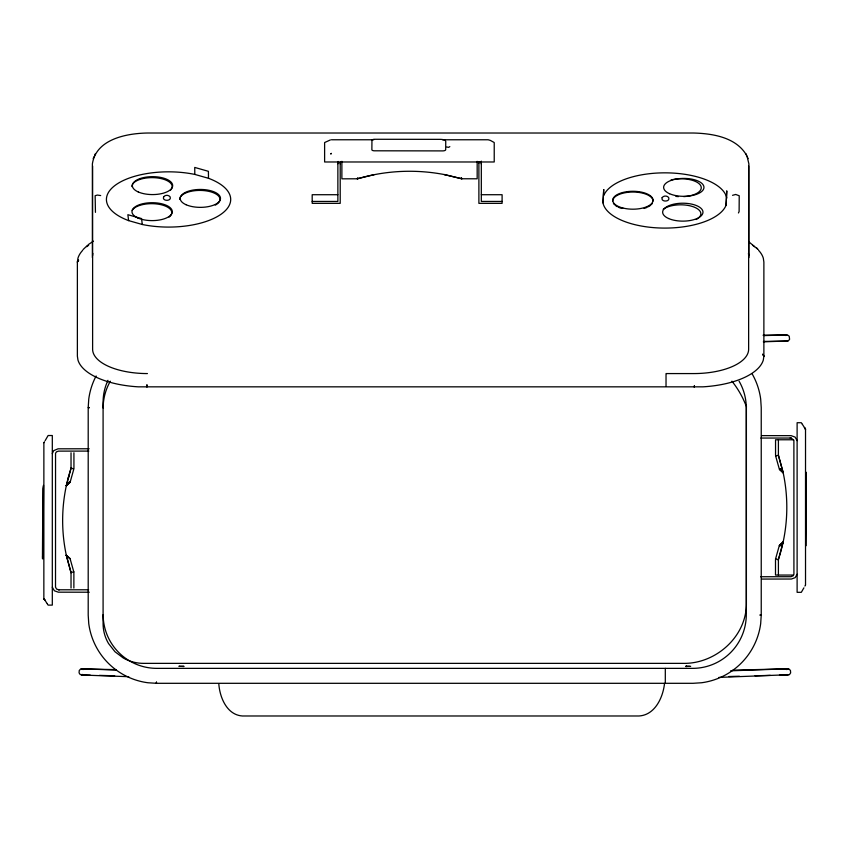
<?xml version="1.0" encoding="UTF-8"?>
<svg xmlns="http://www.w3.org/2000/svg" width="849" height="849" viewBox="0 0 849 849"><rect width="100%" height="100%" fill="white"/><g stroke="black" fill="none" stroke-linecap="round" stroke-linejoin="round"><path stroke-width="1.27" d="M726.065 205.256L726.776 191.057L726.065 205.256A62.136 27.624 0 0 1 662.167 228.063A62.136 27.624 0 0 1 602.981 202.869L603.724 189.56L602.981 202.869M806.083 475.27L805.722 546.024L806.136 472.214L806.083 474.909M337.87 163.73L338.242 161.469M340.205 163.825L340.725 161.883M52.309 453.589L53.678 450.649L58.05 448.813L89.166 448.771M797.115 574.253L795.184 577.66L791.385 579.029L761.574 579.071M664.523 683.466C663.016 697.475 655.014 715.028 639.032 715.983L242.389 715.983C226.8 714.911 219.711 697.273 218.798 683.7M746.685 155.516C736.401 137.305 712.651 133.505 693.506 133.017L147.747 133.017C126.777 133.314 96.075 139.003 92.382 163.899L92.382 257.587M66.434 485.172L66.318 485.84L71.061 468.149L71.91 468.298M782.99 542.66L783.118 542.002L778.374 559.693L777.525 559.544M357.397 178.831L357.535 178.343A53.572 6.824 75 0 0 357.737 177.674M732.538 195.323L735.722 194.453L739.224 195.769L739.118 211.486L738.45 212.961M68.069 478.985L68.748 476.576M775.593 558.822L779.308 545.599L783.075 542.203L780.019 545.822L783.075 542.203M449.821 146.622L448.58 147.344L446.691 146.994M93.178 158.636L94.08 156.651M94.579 155.516L95.449 153.573M43.946 442.722L44.498 441.767M45.135 440.663L48.117 435.516L52.309 435.516L52.309 605.114L48.117 605.114L47.279 603.819M803.907 587.848L801.318 592.326L797.115 592.326L797.115 422.717L801.318 422.717L802.156 424.012M804.937 586.065L805.489 585.12M83.149 249.489L87.765 245.106M66.339 485.681L69.416 482.02L66.349 485.628L70.117 482.243L73.842 469.019L71.061 468.149M786.535 669.553L788.986 668.938L790.461 670.508L790.642 672.886L789.411 674.69L718.912 677.406M183.83 666.189L180.009 666.401M43.872 442.807L43.851 598.641L44.997 600.307M805.521 585.067L805.521 429.201L802.337 424.288M785.686 335.525L787.532 334.984L789.22 336.236L789.591 339.335L788.243 340.969L763.347 341.818M88.508 244.448L93.454 241.158M82.809 674.499L80.305 674.69L79.074 672.886L79.244 670.508L80.729 668.938L115.878 669.606M73.874 571.823L71.029 572.544L71.029 588.06M775.551 456.009L778.406 455.287L778.406 439.771M330.367 139.947L324.615 142.536L324.615 161.979L494.224 161.979L494.224 142.536L490.351 140.403L488.154 139.767L442.594 139.767M357.27 178.81L374.282 174.629M686.48 666.465L685.854 666.507L690.693 666.263M730.639 670.816L788.339 668.779L732.783 670.19M728.845 676.526L739.394 676.229M755.037 675.793L770.34 675.38M763.983 335.588L786.885 334.952L763.071 335.228M779.456 675.157L788.137 675.008L786.896 674.499M763.707 341.425L787.617 341.16L786.323 340.905M331.418 139.767L373.772 139.767M444.112 174.512L461.803 178.768L477.17 178.789L477.17 161.331M337.87 194.718L312.188 194.718L312.188 203.346L340.205 203.346L340.205 162.382M481.319 194.718L502.099 194.718L502.099 203.346L478.889 203.346L478.889 161.607M312.188 201.436L337.87 201.436L337.87 162.212M502.099 201.436L481.319 201.436L481.319 161.14M666.03 373.571L693.824 373.571A54.814 24.366 0 0 0 748.638 349.204L748.638 166.001M761.489 435.622L791.141 435.664L795.099 437.097L797.115 440.642M760.821 438.052L791.194 438.052L793.889 440.291L793.921 574.179L793.21 575.76L790.96 576.715L760.566 576.736M793.518 439.771L775.551 439.771L775.551 455.287M88.858 451.095L58.475 451.127L56.512 451.827L55.546 453.26L55.514 587.115L56.596 589.089L59.303 589.885M793.518 575.06L775.498 575.06L775.498 559.544M58.241 589.79L88.614 589.79M89.251 592.22L58.294 592.178L54.325 590.745L52.309 587.19M183.862 666.507L178.895 666.263L179.723 666.295M90.249 675.157L81.568 675.008L128.73 676.695M99.375 675.38L114.668 675.793M115.751 670.052L81.366 668.779L83.181 669.553M790.132 437.957L791.194 438.052M689.696 666.401L685.833 666.147L686.47 666.316M444.77 174.629L461.792 178.789L461.654 178.237M194.814 174.416L208.493 178.29A62.136 27.624 0 0 1 220.963 214.298A62.136 27.624 0 0 1 142.303 224.497L128.624 220.623A62.136 27.624 0 0 1 116.154 184.615A62.136 27.624 0 0 1 194.814 174.416L194.729 167.433L208.408 171.318L208.493 178.29M775.498 558.822L778.374 559.693M100.67 195.557L97.402 195.068L95.141 195.684L95.438 212.346M748.797 241.816L758.115 249.489M756.692 248.004L757.488 248.704M66.296 555.214L70.064 558.6L73.789 571.823M783.139 472.681L780.072 469.009L783.139 472.628L779.361 469.232L775.646 456.009M780.581 468.86L783.171 472.829M478.199 161.66L478.889 163.135M804.725 427.97L805.584 429.201M47.098 603.543L43.946 598.641L44.71 599.872M805.054 428.49L805.372 428.968M43.893 598.641L44.371 599.352M804.438 427.535L805.489 429.201M461.803 178.768L461.325 177.6M747.173 156.651L748.882 163.899L748.882 257.587M745.804 153.573L748.075 158.636M71.029 572.682L66.264 555.002M71.051 572.682L66.381 555.671M480.937 161.628L481.319 163.984M783.043 472.171L778.374 455.16L783.043 472.171A166.001 166.001 0 0 1 778.406 559.449L778.406 575.06M142.303 224.497L141.539 218.575L127.859 214.701L128.624 220.623M746.388 406.947L746.388 603.034C746.897 636.485 715.622 664.183 682.893 663.366L143.63 663.366A41.187 41.187 0 0 1 123.36 658.049L114.965 651.735L108.523 643.51A39.096 39.096 0 0 1 103.09 623.654L103.09 402.161A51.556 51.556 0 0 1 107.972 380.32M666.03 374.398L666.03 385.924M665.308 668.365L665.308 682.808M341.882 161.331L341.882 178.831L357.493 178.789A166.001 148.692 0 0 1 444.77 174.65M92.615 166.001L92.615 349.204A54.814 24.366 0 0 0 147.429 373.571M73.927 452.782L73.927 468.298M73.874 572.544L73.874 588.06M71.029 452.782L71.029 468.393A166.001 166.001 0 0 0 66.413 555.66M103.143 408.082A53.731 53.731 0 0 1 110.338 381.212M103.143 614.634A53.731 53.731 0 0 0 156.874 668.365L692.561 668.365A53.731 53.731 0 0 0 746.292 614.634L746.292 408.082A53.731 53.731 0 0 0 739.097 381.212M96.128 375.969A68.705 68.705 0 0 0 88.752 399.115L88.2 407.594L88.2 615.122L88.752 623.601A68.705 68.705 0 0 0 147.906 682.755L156.386 683.307L693.049 683.307L701.529 682.755A68.705 68.705 0 0 0 760.683 623.601L761.235 615.122L761.235 407.594L760.683 399.115A68.705 68.705 0 0 0 752.065 373.73M92.615 255.528A54.814 24.366 0 0 1 92.828 253.405M82.682 250.338A70.085 31.158 0 0 0 77.949 258.202L77.376 262.044L77.376 356.166L77.949 360.008A70.085 31.158 0 0 0 138.281 386.836L702.972 386.836A70.085 31.158 0 0 0 763.315 360.008L763.877 356.166L763.877 262.044L763.315 258.202A70.085 31.158 0 0 0 758.582 250.338M86.736 246.688A70.085 31.158 0 0 1 88.657 245.297M748.425 253.405A54.814 24.366 0 0 1 748.638 255.528M752.607 245.297A70.085 31.158 0 0 1 754.517 246.688M603.681 195.663A62.136 27.624 0 0 1 667.59 172.867A62.136 27.624 0 0 1 726.776 198.05M652.361 203.314A20.153 8.957 0 0 1 651.151 204.779M650.345 205.469A20.153 8.957 0 0 1 648.328 206.753M647.14 207.326A20.153 8.957 0 0 1 644.083 208.44M621.701 208.44A20.153 8.957 0 0 1 618.645 207.326M617.456 206.753A20.153 8.957 0 0 1 615.44 205.469M614.634 204.779A20.153 8.957 0 0 1 613.424 203.314M612.745 200.99A20.153 8.957 0 0 1 632.898 192.033A20.153 8.957 0 0 1 653.04 200.99M663.26 209.289A20.153 8.957 0 0 1 692.275 206.434A20.153 8.957 0 0 1 696.148 219.53M671.028 179.977A20.153 8.957 0 0 1 700.192 184.859A20.153 8.957 0 0 1 683.732 196.618M678.478 196.618A20.153 8.957 0 0 1 675.889 196.384M179.701 199.377A20.153 8.957 0 0 1 206.742 190.951A20.153 8.957 0 0 1 215.285 205.129M132.179 210.308A20.153 8.957 0 0 1 159.347 204.354A20.153 8.957 0 0 1 169.089 217.111M131.882 186.589A20.153 8.957 0 0 1 156.396 177.844A20.153 8.957 0 0 1 170.288 190.378M731.934 381.18A93.581 93.581 0 0 1 746.515 406.894M42.45 556.912C42.068 560.446 43.67 558.748 43.108 556.18L43.511 485.384L42.896 488.653L42.45 556.912M371.947 140.255L371.873 149.827A2.685 1.051 0 0 0 374.855 150.804L442.658 150.899A3.014 1.178 0 0 0 445.683 149.721L445.746 141.412A5.243 2.048 0 0 0 440.514 139.363L375.003 139.278A2.759 1.072 0 0 0 371.947 140.255M146.962 385.924L146.93 387.091L146.93 384.724L146.962 385.924M89.357 407.594L88.2 407.594L89.357 407.669M156.46 682.15L156.386 683.307L156.46 682.15M760.088 615.047L761.235 615.122L760.088 615.047M78.564 260.208L77.376 262.044L78.564 260.208M762.699 354.288L763.877 356.166L762.699 354.288M163.624 196.851C161.681 201.489 172.05 201.489 170.108 196.851C168.558 194.803 165.173 194.803 163.624 196.851M662.178 197.562C660.246 202.2 670.614 202.2 668.672 197.562C667.123 195.514 663.738 195.514 662.178 197.562M331.375 153.436L330.877 153.892L331.375 153.436M70.043 482.211L66.36 485.575L70.043 482.211M783.065 542.32L779.393 545.62L783.065 542.32M694.323 385.934L694.323 387.091L694.323 385.934M783.118 472.522L779.446 469.21L783.128 472.575M69.989 558.631L66.318 555.32L69.989 558.631M138.27 191.959A20.153 8.957 0 0 0 171.986 187.937A20.153 8.957 0 0 0 147.302 176.963A20.153 8.957 0 0 0 138.27 191.959M137.878 217.991A20.153 8.957 0 0 0 171.594 213.98A20.153 8.957 0 0 0 146.909 203.007A20.153 8.957 0 0 0 137.878 217.991M186.09 204.736A20.153 8.957 0 0 0 219.806 200.725A20.153 8.957 0 0 0 195.132 189.752A20.153 8.957 0 0 0 186.09 204.736M669.553 193.71A20.153 8.957 0 0 0 703.269 189.688A20.153 8.957 0 0 0 678.595 178.715A20.153 8.957 0 0 0 669.553 193.71M622.816 207.994A20.153 8.957 0 0 0 653.04 200.237A20.153 8.957 0 0 0 622.816 192.479A20.153 8.957 0 0 0 622.816 207.994M668.566 218.511A20.153 8.957 0 0 0 702.282 214.489A20.153 8.957 0 0 0 677.598 203.516A20.153 8.957 0 0 0 668.566 218.511"/></g></svg>
